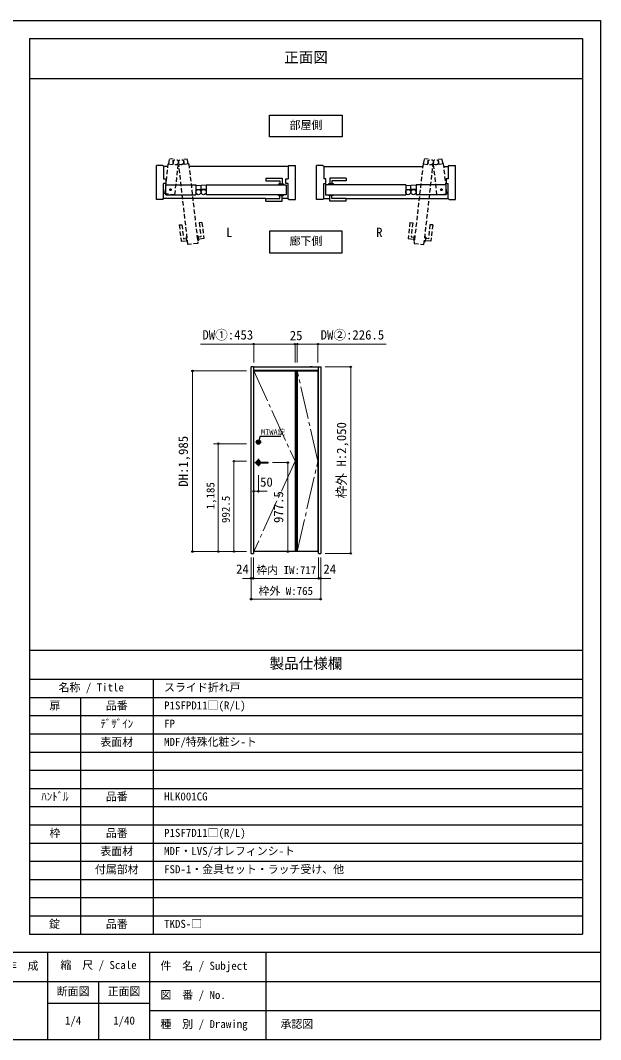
# Model space of a CAD drawing. Units: millimetres on the paper, enlarged 4 times, with parts at other scales. Extents: x -800 to 800, y -560 to 560.
# Drawn here: x 162 to 800, y -560 to 560 of the extents above; entities that cross this region are included whole.
import ezdxf
from ezdxf.enums import TextEntityAlignment as Align

# ---------------------------------------------------------------- set-up
doc = ezdxf.new("R2010")
doc.units = ezdxf.units.MM
doc.header["$LTSCALE"] = 4
doc.header["$PDMODE"] = 32
doc.header["$PDSIZE"] = 1.6
for name, pattern in [('CHAIN1', [8, 5, -1, 1, -1]), ('CHAIN2', [12, 9, -1, 1, -1]), ('DASHED1', [1.8, 1.2, -0.6]), ('USER9', [3, 2, -1])]:
    doc.linetypes.add(name, pattern=pattern)
for name, color, linetype, lineweight in [('0-0', 7, 'Continuous', 25), ('1-0', 7, 'Continuous', 25), ('3-0', 4, 'Continuous', 25)]:
    doc.layers.add(name, color=color, linetype=linetype, lineweight=lineweight)
doc.styles.add('ＭＳ ゴシック', font='')
doc.styles.get('ＭＳ ゴシック').set_extended_font_data('MS Gothic')

msp = doc.modelspace()

# ---------------------------------------------------------------- linework, layer by layer
at = {"layer": '0-0'}
for p, q in [((172, 540), (780, 540)), ((780, 540), (780, -444)), ((172, 496), (780, 496)), ((172, -132), (780, -132)), ((172, -164), (780, -164)), ((308, -164), (308, -444)), ((172, -184), (780, -184)), ((228, -184), (228, -444)), ((172, -204), (780, -204)), ((172, -224), (780, -224)), ((172, -244), (780, -244)), ((172, -264), (780, -264)), ((172, -284), (780, -284)), ((172, -304), (780, -304)), ((172, -324), (780, -324)), ((172, -344), (780, -344)), ((172, -364), (780, -364)), ((172, -384), (780, -384)), ((172, -404), (780, -404)), ((172, -424), (780, -424)), ((-800, -464), (800, -464)), ((192, -464), (192, -560)), ((304, -464), (304, -560)), ((432, -464), (432, -560)), ((-476, -496), (800, -496)), ((248, -496), (248, -560)), ((192, -520), (304, -520)), ((304, -528), (800, -528)), ((-800, -560), (800, -560))]:
    msp.add_line(p, q, dxfattribs=at)
for points in [[(-800, 560), (800, 560), (800, -560)], [(172, 540), (172, -444), (780, -444)]]:
    msp.add_lwpolyline(points, dxfattribs=at)
at = {"layer": '1-0', "linetype": 'DASHED1'}
for p, q in [((325.231, 402.249), (326.263, 407.875)), ((330.12, 407.445), (326.263, 407.875)), ((329.885, 401.73), (330.12, 407.445)), ((341.7, 407.451), (345.555, 407.89)), ((341.947, 401.737), (341.7, 407.451)), ((346.599, 402.267), (345.555, 407.89)), ((605.401, 402.267), (606.445, 407.89)), ((610.3, 407.451), (606.445, 407.89)), ((610.053, 401.737), (610.3, 407.451)), ((621.88, 407.445), (625.737, 407.875)), ((622.115, 401.73), (621.88, 407.445)), ((626.769, 402.249), (625.737, 407.875)), ((320.986, 369.534), (324.647, 402.315)), ((324.647, 402.315), (335.579, 401.094)), ((331.918, 368.313), (335.579, 401.094)), ((336.439, 399.466), (335.397, 399.466)), ((347.184, 402.333), (336.254, 401.088)), ((346.22, 313.599), (336.254, 401.088)), ((347.184, 402.333), (357.15, 314.844)), ((604.816, 402.333), (594.85, 314.844)), ((604.816, 402.333), (615.746, 401.088)), ((605.78, 313.599), (615.746, 401.088)), ((615.561, 399.466), (616.603, 399.466)), ((627.353, 402.315), (616.421, 401.094)), ((620.082, 368.313), (616.421, 401.094)), ((631.014, 369.534), (627.353, 402.315)), ((331.918, 368.313), (320.986, 369.534)), ((620.082, 368.313), (631.014, 369.534)), ((361.641, 338.027), (358.66, 337.687)), ((361.641, 338.027), (363.678, 320.142)), ((590.359, 338.027), (588.322, 320.142)), ((590.359, 338.027), (593.34, 337.687)), ((336.629, 335.177), (339.61, 335.517)), ((336.629, 335.177), (338.667, 317.293)), ((615.371, 335.177), (612.39, 335.517)), ((615.371, 335.177), (613.333, 317.293)), ((338.667, 317.293), (344.714, 317.982)), ((344.262, 321.956), (345.255, 322.069)), ((344.262, 321.956), (344.884, 316.491)), ((344.884, 316.491), (345.878, 316.605)), ((357.15, 314.844), (346.22, 313.599)), ((357.178, 323.428), (356.185, 323.314)), ((363.678, 320.142), (357.631, 319.453)), ((588.322, 320.142), (594.369, 319.453)), ((594.822, 323.428), (595.815, 323.314)), ((594.85, 314.844), (605.78, 313.599)), ((607.116, 316.491), (606.122, 316.605)), ((607.738, 321.956), (606.745, 322.069)), ((607.738, 321.956), (607.116, 316.491)), ((613.333, 317.293), (607.286, 317.982))]:
    msp.add_line(p, q, dxfattribs=at)
at = {"layer": '1-0'}
for p, q in [((318.667, 400.466), (311.5, 400.466)), ((311.5, 363.299), (311.5, 400.466)), ((318.667, 400.466), (319.5, 399.633)), ((319.5, 399.633), (319.5, 385.822)), ((324.329, 399.466), (319.5, 399.466)), ((456.5, 399.466), (347.51, 399.466)), ((457.333, 400.466), (456.5, 399.633)), ((456.5, 399.633), (456.5, 385.822)), ((457.333, 400.466), (464.5, 400.466)), ((464.5, 363.299), (464.5, 400.466)), ((494.667, 400.466), (487.5, 400.466)), ((487.5, 363.299), (487.5, 400.466)), ((494.667, 400.466), (495.5, 399.633)), ((495.5, 399.633), (495.5, 385.822)), ((495.5, 399.466), (604.49, 399.466)), ((627.671, 399.466), (632.5, 399.466)), ((633.333, 400.466), (632.5, 399.633)), ((632.5, 399.633), (632.5, 385.822)), ((633.333, 400.466), (640.5, 400.466)), ((640.5, 363.299), (640.5, 400.466)), ((319.5, 385.822), (321.96, 385.822)), ((431.882, 386.536), (431.882, 383.536)), ((431.882, 386.536), (449.882, 386.536)), ((449.882, 386.536), (449.882, 380.449)), ((454.04, 380.633), (454.04, 385.822)), ((454.04, 385.822), (456.5, 385.822)), ((497.96, 385.822), (495.5, 385.822)), ((497.96, 380.633), (497.96, 385.822)), ((502.118, 386.536), (502.118, 380.449)), ((520.118, 386.536), (502.118, 386.536)), ((520.118, 386.536), (520.118, 383.536)), ((632.5, 385.822), (630.04, 385.822)), ((319.5, 364.133), (319.5, 380.633)), ((321.956, 368.449), (321.956, 379.449)), ((321.956, 379.449), (354.941, 379.449)), ((354.941, 379.449), (354.941, 368.449)), ((354.941, 378.861), (360.646, 378.46)), ((354.941, 374.178), (360.646, 374.58)), ((366.352, 378.861), (360.646, 378.46)), ((360.646, 374.58), (360.646, 378.46)), ((366.352, 379.449), (366.352, 368.449)), ((366.352, 379.449), (454.407, 379.449)), ((445.882, 380.449), (445.882, 379.449)), ((456.5, 380.633), (454.04, 380.633)), ((454.407, 379.449), (454.407, 368.449)), ((456.5, 364.133), (456.5, 380.633)), ((495.5, 380.633), (497.96, 380.633)), ((495.5, 364.133), (495.5, 380.633)), ((585.648, 379.449), (497.593, 379.449)), ((497.593, 379.449), (497.593, 368.449)), ((506.118, 380.449), (506.118, 379.449)), ((585.648, 379.449), (585.648, 368.449)), ((585.648, 378.861), (591.354, 378.46)), ((597.059, 378.861), (591.354, 378.46)), ((591.354, 374.58), (591.354, 378.46)), ((597.059, 374.178), (591.354, 374.58)), ((597.059, 379.449), (597.059, 368.449)), ((630.044, 379.449), (597.059, 379.449)), ((630.044, 368.449), (630.044, 379.449)), ((632.5, 364.133), (632.5, 380.633)), ((318.667, 363.299), (311.5, 363.299)), ((318.667, 363.299), (319.5, 364.133)), ((431.882, 364.299), (319.5, 364.299)), ((321.956, 368.449), (354.941, 368.449)), ((454.407, 368.449), (366.352, 368.449)), ((431.882, 361.363), (431.882, 364.363)), ((431.882, 361.363), (449.882, 361.363)), ((445.882, 367.449), (445.882, 368.449)), ((449.882, 361.363), (449.882, 367.449)), ((456.5, 364.299), (449.882, 364.299)), ((457.333, 363.299), (456.5, 364.133)), ((457.333, 363.299), (464.5, 363.299)), ((494.667, 363.299), (487.5, 363.299)), ((494.667, 363.299), (495.5, 364.133)), ((495.5, 364.299), (502.118, 364.299)), ((497.593, 368.449), (585.648, 368.449)), ((502.118, 361.363), (502.118, 367.449)), ((520.118, 361.363), (502.118, 361.363)), ((506.118, 367.449), (506.118, 368.449)), ((520.118, 361.363), (520.118, 364.363)), ((520.118, 364.299), (632.5, 364.299)), ((630.044, 368.449), (597.059, 368.449)), ((633.333, 363.299), (632.5, 364.133)), ((633.333, 363.299), (640.5, 363.299))]:
    msp.add_line(p, q, dxfattribs=at)
for points in [[(436, 456), (516, 456), (516, 432), (436, 432)], [(436, 304.526), (516, 304.526), (516, 328.526), (436, 328.526)]]:
    msp.add_lwpolyline(points, close=True, dxfattribs=at)
for points in [[(321.96, 385.822), (321.96, 380.633), (319.5, 380.633)], [(431.882, 383.536), (447.382, 383.536), (447.382, 380.449)], [(520.118, 383.536), (504.618, 383.536), (504.618, 380.449)], [(630.04, 385.822), (630.04, 380.633), (632.5, 380.633)], [(366.352, 374.178), (360.646, 374.58), (360.646, 378.46)], [(445.882, 380.449), (451.382, 380.449), (451.382, 379.449)], [(506.118, 380.449), (500.618, 380.449), (500.618, 379.449)], [(585.648, 374.178), (591.354, 374.58), (591.354, 378.46)], [(431.882, 364.363), (447.382, 364.363), (447.382, 367.449)], [(445.882, 367.449), (451.382, 367.449), (451.382, 368.449)], [(506.118, 367.449), (500.618, 367.449), (500.618, 368.449)], [(520.118, 364.363), (504.618, 364.363), (504.618, 367.449)]]:
    msp.add_lwpolyline(points, dxfattribs=at)
at = {"layer": '1-0', "linetype": 'DASHED1'}
for points in [[(358.66, 337.687), (360.415, 322.287), (357.348, 321.937)], [(593.34, 337.687), (591.585, 322.287), (594.652, 321.937)], [(339.61, 335.517), (341.365, 320.116), (344.431, 320.466)], [(612.39, 335.517), (610.635, 320.116), (607.569, 320.466)], [(357.178, 323.428), (357.801, 317.963), (356.807, 317.85)], [(594.822, 323.428), (594.199, 317.963), (595.193, 317.85)]]:
    msp.add_lwpolyline(points, dxfattribs=at)
for centre in [(333.06, 404.246), (338.766, 404.246), (613.234, 404.246), (618.94, 404.246)]:
    msp.add_circle(centre, 2.853, dxfattribs=at)
at = {"layer": '1-0'}
for centre, radius in [((327.013, 373.949), 0.856), ((357.793, 371.302), 2.853), ((363.499, 371.302), 2.853), ((588.501, 371.302), 2.853), ((594.207, 371.302), 2.853), ((624.987, 373.949), 0.856)]:
    msp.add_circle(centre, radius, dxfattribs=at)
at = {"layer": '1-0', "linetype": 'USER9'}
for centre in [(327.013, 373.949), (327.013, 373.949), (327.013, 373.949), (624.987, 373.949), (624.987, 373.949), (624.987, 373.949)]:
    msp.add_circle(centre, 0.856, dxfattribs=at)
at = {"layer": '3-0', "lineweight": 9}
for p, q in [((418.671, 204.233), (359.951, 204.233)), ((418.671, 204.233), (418.671, 184.233)), ((418.671, 204.233), (463.971, 204.233)), ((463.971, 204.233), (466.471, 204.233)), ((463.971, 204.233), (463.971, 184.233)), ((466.471, 204.233), (466.471, 184.233)), ((466.471, 204.233), (489.121, 204.233)), ((489.121, 204.233), (489.121, 184.233)), ((489.121, 204.233), (564.121, 204.233)), ((525.271, 179.233), (497.271, 179.233)), ((525.271, -25.767), (525.271, 179.233)), ((351.258, -23.667), (351.258, 174.833)), ((351.258, 174.833), (410.738, 174.833)), ((465.221, 174.833), (465.221, -23.667)), ((410.738, 94.833), (374.399, 94.833)), ((379.574, -23.667), (379.574, 94.833)), ((456.075, 74.083), (439.376, 74.083)), ((456.075, -23.667), (456.075, 74.083)), ((418.671, 34.503), (418.671, 60.313)), ((423.671, 42.503), (423.671, 60.313)), ((418.671, 42.503), (433.523, 42.503)), ((351.258, -23.667), (410.738, -23.667)), ((374.399, -23.667), (388.304, -23.667)), ((388.881, -23.667), (410.738, -23.667)), ((415.771, -61.138), (415.771, -30.281)), ((418.171, -53.138), (418.171, -30.281)), ((464.075, -23.667), (439.376, -23.667)), ((489.871, -53.138), (489.871, -30.281)), ((492.271, -75.995), (492.271, -30.281)), ((525.271, -25.767), (497.271, -25.767)), ((406.069, -53.138), (418.171, -53.138)), ((415.771, -75.995), (415.771, -53.138)), ((418.171, -53.138), (489.871, -53.138)), ((489.871, -53.138), (503.181, -53.138))]:
    msp.add_line(p, q, dxfattribs=at)
at = {"layer": '3-0', "color": 7}
for p, q in [((418.171, 179.233), (415.771, 179.233)), ((415.771, -25.767), (415.771, 179.233)), ((418.171, 179.233), (418.171, -25.767)), ((418.171, 179.233), (492.271, 179.233)), ((482.771, 179.233), (480.371, 179.233)), ((482.771, 179.233), (489.871, 179.233)), ((489.871, 179.233), (492.271, 179.233)), ((489.871, -25.767), (489.871, 179.233)), ((492.271, 179.233), (492.271, -25.767)), ((418.171, 175.633), (489.871, 175.633)), ((418.671, -23.667), (418.671, 174.833)), ((418.671, 174.833), (489.121, 174.833)), ((463.971, 174.833), (463.971, -23.667)), ((466.471, 174.833), (466.471, -23.667)), ((489.121, 174.833), (489.121, -23.667)), ((418.171, 114.362), (418.171, 102.713)), ((418.171, 114.362), (418.171, 102.713)), ((425.408, 102.895), (423.771, 96.633)), ((448.352, 102.895), (425.408, 102.895)), ((422.329, 96.783), (425.213, 96.783)), ((425.213, 96.783), (425.213, 96.483)), ((418.671, 76.443), (418.271, 76.443)), ((418.671, 76.443), (418.271, 76.443)), ((418.271, 74.723), (418.671, 74.723)), ((418.271, 74.723), (418.671, 74.723)), ((419.671, 74.083), (427.671, 74.083)), ((419.671, 74.083), (427.671, 74.083)), ((423.671, 70.083), (423.671, 78.109)), ((415.771, -25.767), (418.171, -25.767)), ((489.121, -23.667), (418.671, -23.667)), ((489.871, -25.767), (492.271, -25.767))]:
    msp.add_line(p, q, dxfattribs=at)
at = {"layer": '3-0', "linetype": 'CHAIN1', "lineweight": 9}
for p, q in [((419.671, 74.083), (427.671, 74.083)), ((423.671, 78.109), (423.671, 70.083))]:
    msp.add_line(p, q, dxfattribs=at)
at = {"layer": '3-0', "color": 3}
for p, q in [((422.671, 73.733), (422.671, 74.433)), ((422.771, 74.533), (434.271, 74.533)), ((422.771, 73.633), (434.271, 73.633)), ((434.371, 73.733), (434.371, 74.433))]:
    msp.add_line(p, q, dxfattribs=at)
at = {"layer": '3-0', "linetype": 'CHAIN2', "lineweight": 9}
for points in [[(418.671, 174.833), (463.971, 75.583), (418.671, -23.667)], [(466.471, -23.667), (489.121, 75.583), (466.471, 174.833)]]:
    msp.add_lwpolyline(points, dxfattribs=at)
at = {"layer": '3-0', "color": 7}
for points in [[(422.329, 96.783), (422.329, 96.483), (425.213, 96.483)], [(418.271, 74.683), (418.671, 74.683), (418.671, 76.483), (418.271, 76.483)], [(418.271, 74.683), (418.671, 74.683), (418.671, 76.483), (418.271, 76.483)], [(423.671, 78.109), (423.671, 70.083), (423.671, 78.109)]]:
    msp.add_lwpolyline(points, dxfattribs=at)
at = {"layer": '3-0', "lineweight": 9}
for points in [[(396.881, -23.667), (396.881, 75.583), (410.738, 75.583)], [(415.771, -75.995), (492.271, -75.995), (492.271, -53.138)]]:
    msp.add_lwpolyline(points, dxfattribs=at)
at = {"layer": '3-0', "color": 7}
for radius in [2.4, 1.7]:
    msp.add_circle((423.771, 96.633), radius, dxfattribs=at)
for start, end in [(8.15761, 171.84239), (188.15761, 351.84239)]:
    msp.add_arc((423.771, 96.633), 1.057, start, end, dxfattribs=at)
at = {"layer": '3-0', "color": 3}
for centre, radius, start, end in [((423.671, 74.083), 2.5, 10.36976, 349.63024), ((422.771, 74.433), 0.1, 90, 180), ((422.771, 73.733), 0.1, 180, 270), ((423.671, 74.083), 1, 26.74368, 153.25632), ((423.671, 74.083), 1, 206.74368, 333.25632), ((434.271, 74.433), 0.1, 0, 90), ((434.271, 73.733), 0.1, 270, 0)]:
    msp.add_arc(centre, radius, start, end, dxfattribs=at)
at = {"layer": '3-0'}
for p in [(418.671, 204.233), (463.971, 204.233), (466.471, 204.233), (489.121, 204.233), (525.271, 179.233), (351.258, 174.833), (379.574, 94.833), (396.881, 75.583), (456.075, 74.083), (418.671, 42.503), (423.671, 42.503), (351.258, -23.667), (379.574, -23.667), (396.881, -23.667), (456.075, -23.667), (525.271, -25.767), (415.771, -53.138), (418.171, -53.138), (489.871, -53.138), (492.271, -53.138), (415.771, -75.995), (492.271, -75.995)]:
    msp.add_point(p, dxfattribs=at)

# ---------------------------------------------------------------- texts
at = {"layer": '0-0', "style": 'ＭＳ ゴシック'}
for s, height, p in [('正面図', 11.73, (452, 510)), ('製品仕様欄', 11.73, (436, -155.963)), ('名称 / Title', 8.798, (204, -180)), ('スライド折れ戸', 8.798, (320, -180)), ('扉', 8.798, (194, -200)), ('品番', 8.798, (256, -200)), ('P1SFPD11□(R/L)', 8.798, (320, -199.84)), ('ﾃﾞｻﾞｲﾝ', 8.798, (250, -220)), ('FP', 8.798, (320, -219.84)), ('表面材', 8.798, (250, -240)), ('MDF/特殊化粧シ-ト', 8.798, (320, -239.84)), ('ﾊﾝﾄﾞﾙ', 8.798, (185, -300)), ('品番', 8.798, (256, -300)), ('HLK001CG', 8.798, (320, -299.84)), ('枠', 8.798, (194, -340)), ('品番', 8.798, (256, -340)), ('P1SF7D11□(R/L)', 8.798, (320, -339.84)), ('表面材', 8.798, (250, -360)), ('MDF・LVS/オレフィンシ-ト', 8.798, (320, -359.84)), ('付属部材', 8.798, (244, -380)), ('FSD-1・金具セット・ラッチ受け、他', 8.798, (320, -379.84)), ('錠', 8.798, (193.576, -440.028)), ('品番', 8.798, (256, -440)), ('TKDS-□', 8.798, (320, -439.84)), ('作\u3000成', 8.798, (146, -485.92)), ('縮\u3000尺 / Scale', 8.798, (206, -485.095)), ('件\u3000名 / Subject', 8.798, (316, -485.919)), ('断面図', 8.798, (202, -513.968)), ('正面図', 8.798, (258, -513.968)), ('図\u3000番 / No.', 8.798, (316, -517.919)), ('1/4', 8.798, (211, -546.097)), ('1/40', 8.798, (264, -546.097)), ('種\u3000別 / Drawing', 8.798, (316, -549.919)), ('承認図', 8.798, (448, -549.919))]:
    msp.add_text(s, height=height, dxfattribs=at).set_placement(p, align=Align.BOTTOM_LEFT)
at = {"layer": '1-0', "style": 'ＭＳ ゴシック'}
for s, height, p in [('部屋側', 8.798, (458, 438)), ('L', 10.26, (388.19, 318.843)), ('R', 10.26, (553.199, 318.843)), ('廊下側', 8.798, (458, 310.526))]:
    msp.add_text(s, height=height, dxfattribs=at).set_placement(p, align=Align.BOTTOM_LEFT)
at = {"layer": '3-0', "color": 7, "style": 'ＭＳ ゴシック'}
for s, height, p in [('DW①:453', 10.26, (362.121, 206.233)), ('25', 10.26, (458.221, 205.484)), ('DW②:226.5', 10.26, (492.181, 206.233)), ('MIWA錠', 5.865, (426.539, 102.933)), ('50', 10.26, (425.586, 44.503)), ('24', 10.26, (399.208, -51.138)), ('枠内 IW:717', 8.798, (421.442, -51.138)), ('24', 10.26, (495.188, -51.138)), ('枠外 W:765', 8.798, (423.829, -73.995))]:
    msp.add_text(s, height=height, dxfattribs=at).set_placement(p, align=Align.BOTTOM_LEFT)
for s, height, p in [('枠外 H:2,050', 10.26, (523.271, 34.733)), ('DH:1,985', 10.26, (349.258, 47.583)), ('1,185', 8.798, (378.053, 22.616)), ('992.5', 8.798, (394.881, 7.708)), ('977.5', 10.26, (454.075, 7.708))]:
    msp.add_text(s, height=height, rotation=90, dxfattribs=at).set_placement(p, align=Align.BOTTOM_LEFT)

doc.saveas('drawing.dxf')
